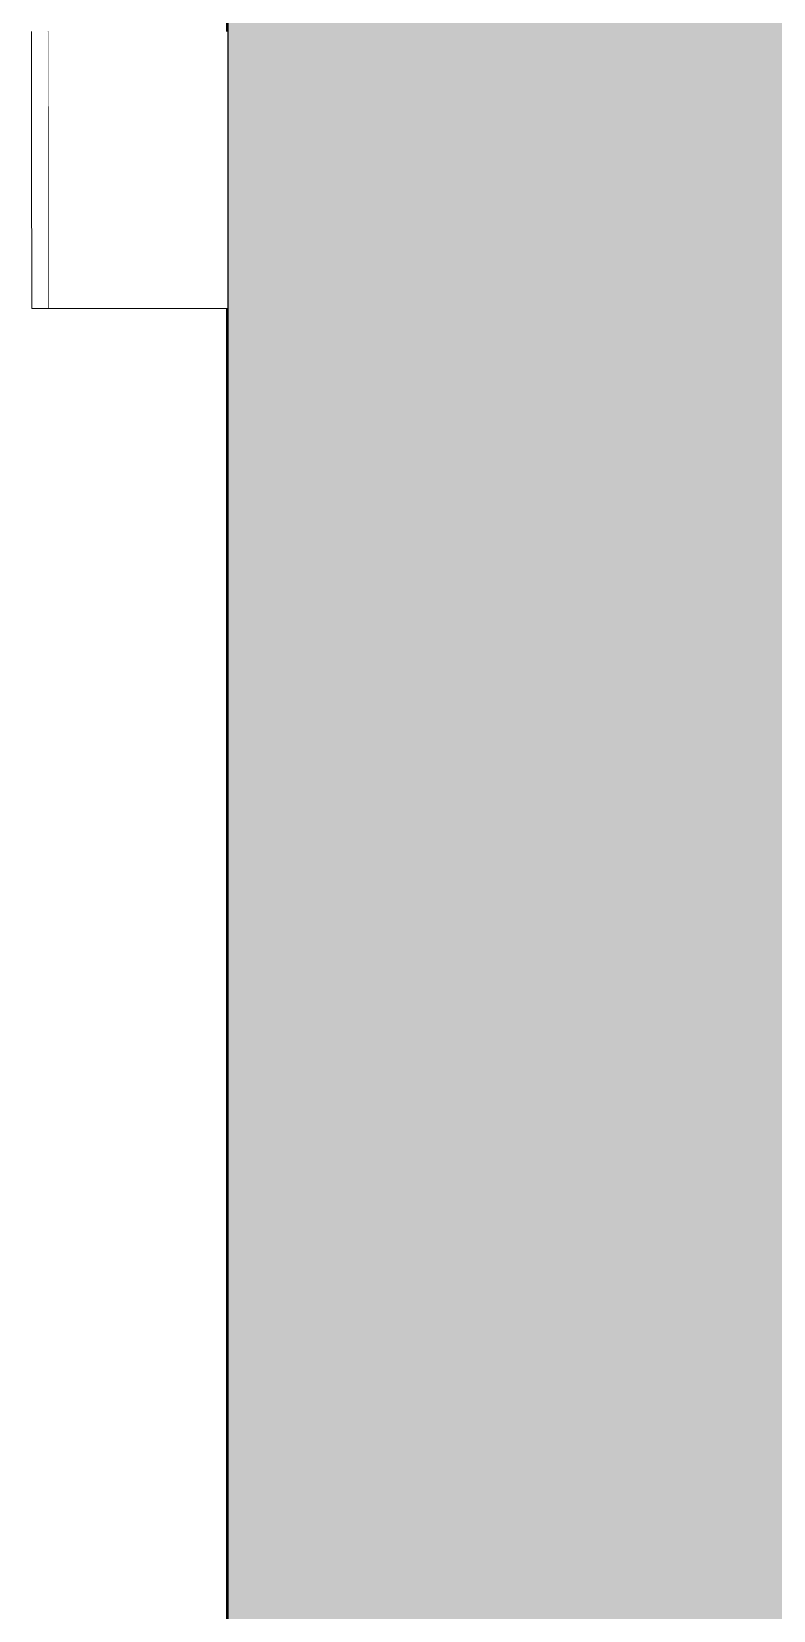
# Model space of a CAD drawing. Header units: millimetres. Extents: x -46169 to 135069, y -86316 to 18123.
# Drawn here: x 115754.48 to 115774.64, y -80735.59 to -80692.65 of the extents above; entities that cross this region are included whole.
import ezdxf

# ---------------------------------------------------------------- set-up
doc = ezdxf.new("R2010")
doc.units = ezdxf.units.MM
doc.header["$MEASUREMENT"] = 0
doc.linetypes.add('Wipeout_Contour', pattern=[1000, 0, -1000])
doc.layers.add('New_A-25-M_Wall_Int', color=7, linetype='Continuous')
doc.layers.add('New_A-35-M_FFE_Sanitary', color=7, linetype='Continuous')
for name, color, linetype, lineweight, true_color in [('New_A-25-M_Wall_Int_Pen_No__107', 7, 'Continuous', 15, 0xa6a6a6), ('New_A-25-M_Wall_Int_Pen_No__27', 7, 'Continuous', 50, 0x2a2a2a), ('New_A-35-M_FFE_Sanitary_Pen_No__74', 7, 'Continuous', 20, 0x606060)]:
    doc.layers.add(name, color=color, linetype=linetype, lineweight=lineweight, true_color=true_color)

# ---------------------------------------------------------------- blocks, each defined once
blk = doc.blocks.new('Section Elem_65_3', base_point=(188935.419, -81480.184))
at = {"layer": 'New_A-25-M_Wall_Int_Pen_No__107', "linetype": 'Continuous', "lineweight": 0, "true_color": 0xd2d2d2}
blk.add_hatch(color=254, dxfattribs=at).paths.add_polyline_path([(115759.796, -79210.218), (115759.796, -81480.184), (115859.796, -81480.184), (115859.796, -79210.218)])
at = {"layer": 'New_A-25-M_Wall_Int_Pen_No__27', "linetype": 'Continuous'}
blk.add_line((115759.796, -79210.218), (115759.796, -81480.184), dxfattribs=at)
blk = doc.blocks.new('Section Elem_150_3', base_point=(188935.419, -81480.184))
at = {"color": 254, "linetype": 'Wipeout_Contour', "lineweight": 0, "ltscale": 564442.6074}
blk.add_wipeout([(115754.938, -80699.296), (115754.939, -80700.184), (115759.796, -80700.184), (115759.796, -80699.296)], dxfattribs=at).dxf.layer = 'New_A-35-M_FFE_Sanitary'
at = {"layer": 'New_A-35-M_FFE_Sanitary_Pen_No__74', "linetype": 'Continuous'}
blk.add_line((115754.939, -80700.184), (115759.796, -80700.184), dxfattribs=at)
at = {"color": 254, "linetype": 'Wipeout_Contour', "lineweight": 0, "ltscale": 564438.63038}
blk.add_wipeout([(115759.796, -80696.709), (115754.936, -80696.709), (115754.938, -80699.296), (115759.796, -80699.296)], dxfattribs=at).dxf.layer = 'New_A-35-M_FFE_Sanitary'
at = {"layer": 'New_A-35-M_FFE_Sanitary_Pen_No__74', "linetype": 'Continuous'}
blk.add_line((115754.939, -80700.184), (115754.938, -80699.296), dxfattribs=at)
at = {"color": 254, "linetype": 'Wipeout_Contour', "lineweight": 0, "ltscale": 564431.032146}
blk.add_wipeout([(115754.935, -80692.654), (115754.936, -80696.709), (115759.796, -80696.709), (115759.796, -80692.654)], dxfattribs=at).dxf.layer = 'New_A-35-M_FFE_Sanitary'
at = {"layer": 'New_A-35-M_FFE_Sanitary_Pen_No__74', "linetype": 'Continuous'}
for p, q in [((115754.936, -80696.709), (115754.935, -80692.654)), ((115754.938, -80699.296), (115754.936, -80696.709))]:
    blk.add_line(p, q, dxfattribs=at)
blk = doc.blocks.new('Section Elem_151_3', base_point=(188935.419, -81480.184))
at = {"color": 254, "linetype": 'Wipeout_Contour', "lineweight": 0, "ltscale": 564433.891666}
blk.add_wipeout([(115754.483, -80699.296), (115754.484, -80700.184), (115754.939, -80700.184), (115754.938, -80699.296)], dxfattribs=at).dxf.layer = 'New_A-35-M_FFE_Sanitary'
at = {"layer": 'New_A-35-M_FFE_Sanitary_Pen_No__74', "linetype": 'Continuous'}
blk.add_line((115754.484, -80700.184), (115754.939, -80700.184), dxfattribs=at)
at = {"color": 254, "linetype": 'Wipeout_Contour', "lineweight": 0, "ltscale": 705537.941557}
blk.add_wipeout([(115754.481, -80696.709), (115754.483, -80699.296), (115754.938, -80699.296), (115754.937, -80698.979), (115754.936, -80696.709)], dxfattribs=at).dxf.layer = 'New_A-35-M_FFE_Sanitary'
at = {"layer": 'New_A-35-M_FFE_Sanitary_Pen_No__74', "linetype": 'Continuous'}
blk.add_line((115754.484, -80700.184), (115754.483, -80699.296), dxfattribs=at)
at = {"color": 254, "linetype": 'Wipeout_Contour', "lineweight": 0, "ltscale": 564422.312074}
blk.add_wipeout([(115754.48, -80692.654), (115754.481, -80696.709), (115754.936, -80696.709), (115754.935, -80692.654)], dxfattribs=at).dxf.layer = 'New_A-35-M_FFE_Sanitary'
at = {"layer": 'New_A-35-M_FFE_Sanitary_Pen_No__74', "linetype": 'Continuous'}
for p, q in [((115754.481, -80696.709), (115754.48, -80692.654)), ((115754.483, -80699.296), (115754.481, -80696.709))]:
    blk.add_line(p, q, dxfattribs=at)

msp = doc.modelspace()

# ---------------------------------------------------------------- block references
at = {"layer": 'New_A-25-M_Wall_Int'}
msp.add_blockref('Section Elem_65_3', (188935.419, -81480.184), dxfattribs=at)

# ---------------------------------------------------------------- next in the draw order: block references
at = {"layer": 'New_A-35-M_FFE_Sanitary'}
msp.add_blockref('Section Elem_150_3', (188935.419, -81480.184), dxfattribs=at)

# ---------------------------------------------------------------- next in the draw order: block references
msp.add_blockref('Section Elem_151_3', (188935.419, -81480.184), dxfattribs=at)

doc.saveas('drawing.dxf')
